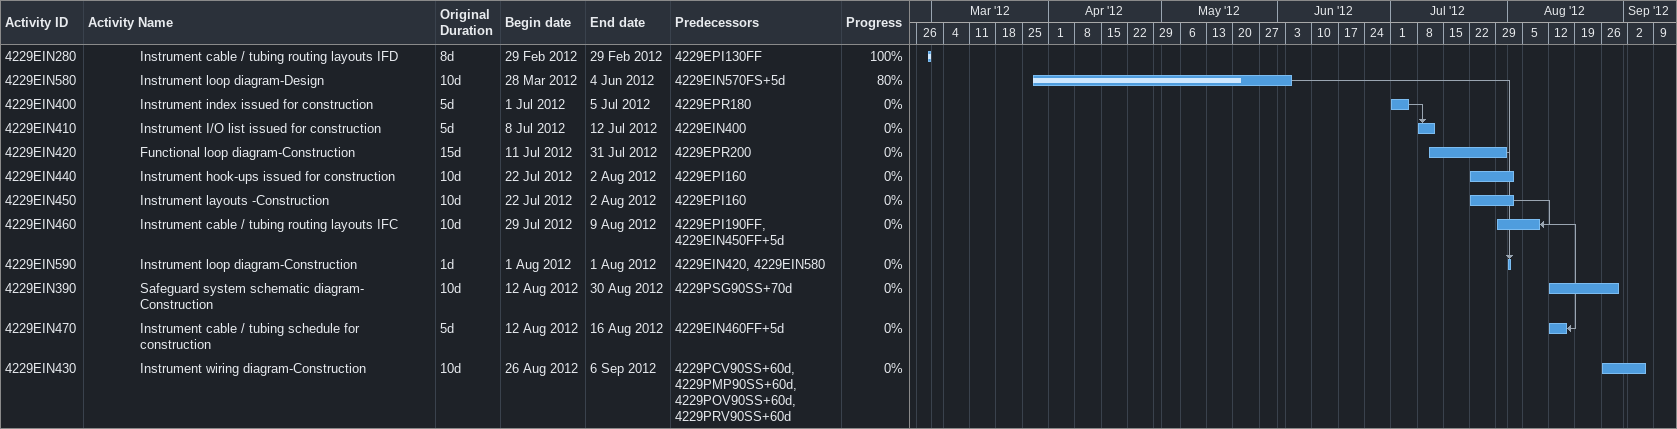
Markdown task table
| ID | Level | Task | Original duration | Start | Finish | Predecessors | % complete |
|---|---|---|---|---|---|---|---|
| 4229EIN280 | 4 | Instrument cable / tubing routing layouts IFD | 8d | 2012-02-29 | 2012-02-29 | 4229EPI130FF | 100 |
| 4229EIN580 | 4 | Instrument loop diagram-Design | 10d | 2012-03-28 | 2012-06-04 | 4229EIN570FS+5d | 80 |
| 4229EIN400 | 4 | Instrument index issued for construction | 5d | 2012-07-01 | 2012-07-05 | 4229EPR180 | 0 |
| 4229EIN410 | 4 | Instrument I/O list issued for construction | 5d | 2012-07-08 | 2012-07-12 | 4229EIN400 | 0 |
| 4229EIN420 | 4 | Functional loop diagram-Construction | 15d | 2012-07-11 | 2012-07-31 | 4229EPR200 | 0 |
| 4229EIN440 | 4 | Instrument hook-ups issued for construction | 10d | 2012-07-22 | 2012-08-02 | 4229EPI160 | 0 |
| 4229EIN450 | 4 | Instrument layouts -Construction | 10d | 2012-07-22 | 2012-08-02 | 4229EPI160 | 0 |
| 4229EIN460 | 4 | Instrument cable / tubing routing layouts IFC | 10d | 2012-07-29 | 2012-08-09 | 4229EPI190FF, 4229EIN450FF+5d | 0 |
| 4229EIN590 | 4 | Instrument loop diagram-Construction | 1d | 2012-08-01 | 2012-08-01 | 4229EIN420, 4229EIN580 | 0 |
| 4229EIN390 | 4 | Safeguard system schematic diagram- Construction | 10d | 2012-08-12 | 2012-08-30 | 4229PSG90SS+70d | 0 |
| 4229EIN470 | 4 | Instrument cable / tubing schedule for construction | 5d | 2012-08-12 | 2012-08-16 | 4229EIN460FF+5d | 0 |
| 4229EIN430 | 4 | Instrument wiring diagram-Construction | 10d | 2012-08-26 | 2012-09-06 | 4229PCV90SS+60d, 4229PMP90SS+60d, 4229POV90SS+60d, 4229PRV90SS+60d | 0 |
